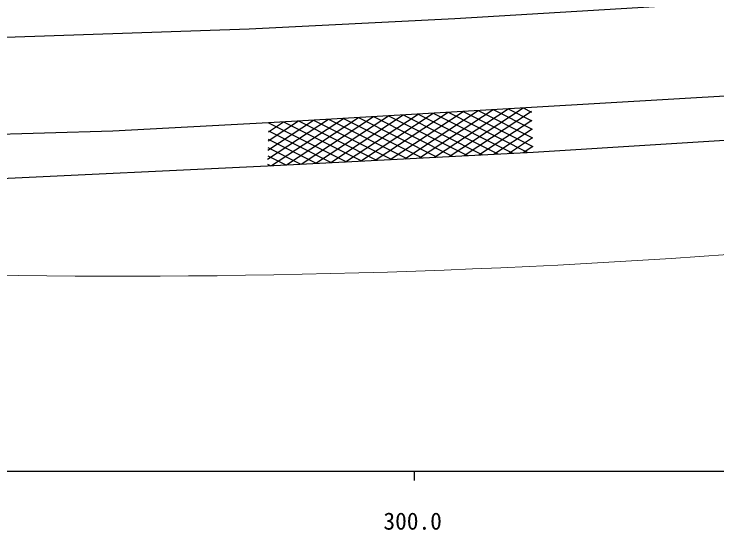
# Model space of a CAD drawing. Units: millimetres, scale not verified. Extents: x 40000 to 680000, y 20000 to 380000.
# Drawn here: x 325296 to 400324, y 198715 to 253791 of the extents above; entities that cross this region are included whole.
import ezdxf
from ezdxf.enums import TextEntityAlignment as Align

# ---------------------------------------------------------------- set-up
doc = ezdxf.new("R2010")
doc.units = ezdxf.units.MM
doc.header["$LTSCALE"] = 1000
for name, color, linetype, lineweight in [('M-BGD', 7, 'Continuous', 25), ('M-STR-HTXT', 7, 'Continuous', 13), ('M-TTL-BAND', 7, 'Continuous', 25)]:
    doc.layers.add(name, color=color, linetype=linetype, lineweight=lineweight)
doc.styles.add('ＭＳ ゴシック', font='')
doc.styles.get('ＭＳ ゴシック').set_extended_font_data('MS Gothic')

msp = doc.modelspace()

# ---------------------------------------------------------------- linework, layer by layer
at = {"layer": 'M-BGD'}
for p, q in [((380516, 243822), (352471, 242191)), ((360687, 238019), (368444, 243120)), ((362267, 238101), (370041, 243213)), ((363848, 238183), (371639, 243306)), ((365429, 238265), (373236, 243398)), ((367010, 238347), (374833, 243491)), ((368444, 243120), (376922, 238861)), ((368590, 238429), (376430, 243584)), ((370041, 243213), (378538, 238945)), ((370171, 238511), (378028, 243677)), ((371639, 243306), (380153, 239028)), ((371752, 238593), (379625, 243770)), ((373236, 243398), (380683, 239657)), ((373332, 238675), (380532, 243409)), ((374833, 243491), (380646, 240571)), ((376430, 243584), (380610, 241485)), ((378028, 243677), (380573, 242399)), ((379625, 243770), (380536, 243312)), ((352363, 238290), (358860, 242562)), ((352390, 239265), (357263, 242470)), ((352417, 240240), (355666, 242377)), ((352783, 237609), (360457, 242655)), ((354364, 237691), (362055, 242748)), ((355666, 242377), (363999, 238191)), ((355945, 237773), (363652, 242841)), ((357263, 242470), (365614, 238274)), ((357525, 237855), (365249, 242934)), ((358860, 242562), (367230, 238358)), ((359106, 237937), (366847, 243027)), ((360457, 242655), (368845, 238442)), ((362055, 242748), (370461, 238526)), ((363652, 242841), (372076, 238609)), ((365249, 242934), (373692, 238693)), ((366847, 243027), (375307, 238777)), ((374913, 238757), (380570, 242476)), ((352444, 241216), (354068, 242284)), ((352471, 242191), (360768, 238023)), ((354068, 242284), (362383, 238107)), ((352446, 241308), (359153, 237939)), ((376494, 238839), (380607, 241544)), ((352422, 240425), (357537, 237856)), ((378075, 238921), (380645, 240611)), ((352397, 239542), (355922, 237772)), ((379655, 239003), (380682, 239678)), ((352343, 237586), (380707, 239057)), ((352373, 238659), (354306, 237688)), ((352348, 237776), (352691, 237604))]:
    msp.add_line(p, q, dxfattribs=at)
for points in [[(266163, 249882), (298396, 250489), (324394, 251321), (350392, 252216), (372361, 253303), (401333, 255062), (426468, 256597), (451826, 258244), (494101, 260866), (519651, 262891)], [(500369, 251624), (447253, 247931), (403028, 245117), (380516, 243822)], [(380707, 239057), (422726, 241679), (460140, 244525), (485755, 246268), (500912, 247275)], [(352471, 242191), (335842, 241280), (313906, 240656), (288163, 239873), (266227, 239665)], [(266259, 234804), (290977, 235220), (322380, 236147), (352343, 237586)]]:
    msp.add_lwpolyline(points, dxfattribs=at)
at = {"layer": 'M-STR-HTXT'}
msp.add_arc((336605, 1139973), 914172, 261.91001, 274.07018, dxfattribs=at)
at = {"layer": 'M-TTL-BAND'}
for p, q in [((40000, 205000), (579000, 205000)), ((368000, 205000), (368000, 204000))]:
    msp.add_line(p, q, dxfattribs=at)

# ---------------------------------------------------------------- texts
at = {"layer": 'M-TTL-BAND', "style": 'ＭＳ ゴシック'}
msp.add_text('300.0', height=1833, dxfattribs=at).set_placement((367844, 198195), align=Align.BOTTOM_CENTER)

doc.saveas('drawing.dxf')
